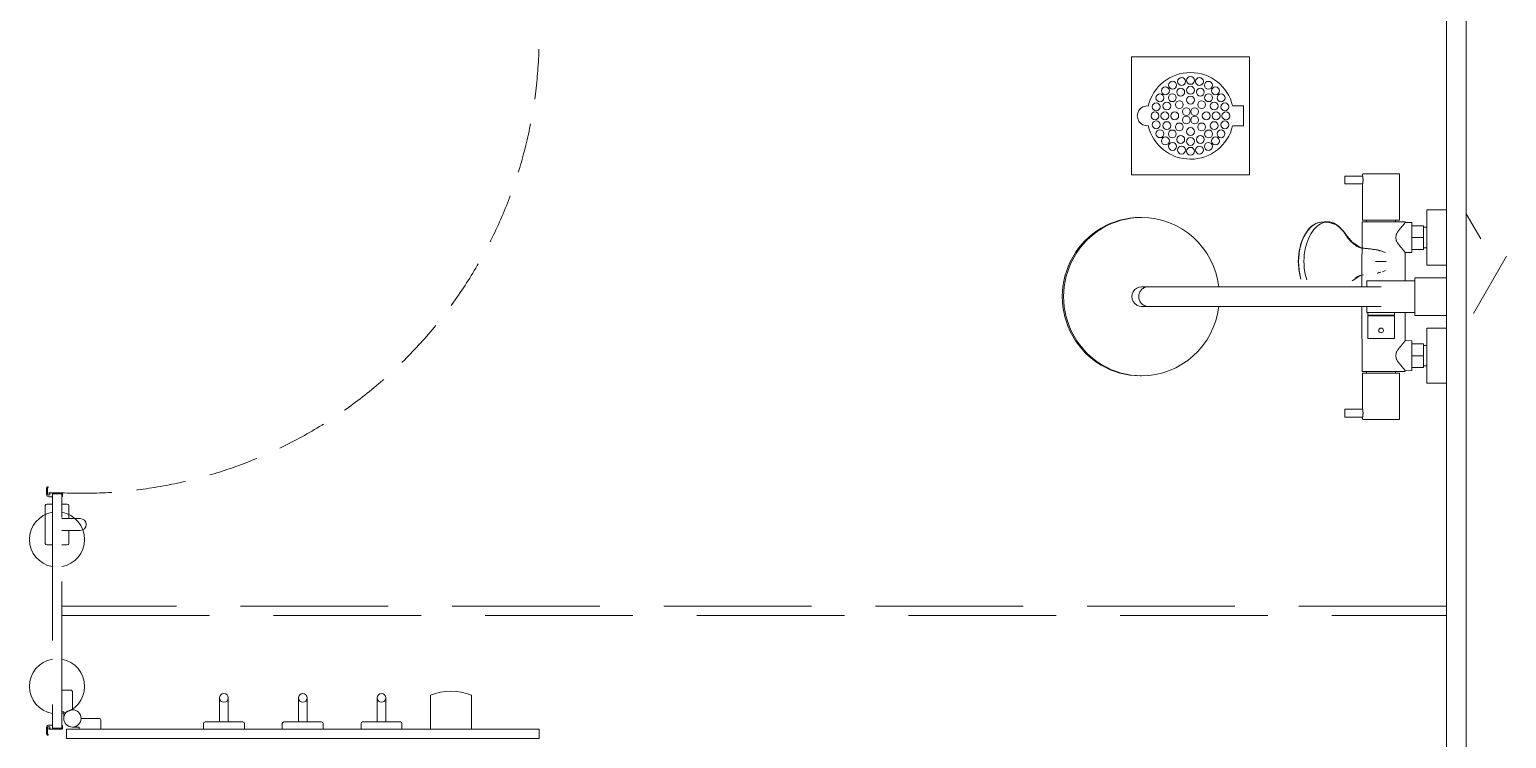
# Model space of a CAD drawing. Header units: millimetres. Extents: x -1834842 to 700335, y -490313101 to 518363.
# Drawn here: x -1238546 to -1236671, y 322604 to 323504 of the extents above; entities that cross this region are included whole.
import ezdxf

# ---------------------------------------------------------------- set-up
doc = ezdxf.new("R2010")
doc.units = ezdxf.units.MM
doc.header["$LTSCALE"] = 0.5
doc.linetypes.add('DASHED', pattern=[19.05, 12.7, -6.35])
doc.linetypes.add('IDA - Hidden 065', pattern=[537.5, 375, -162.5])
doc.layers.get('0').update_dxf_attribs({"color": 8})
for name, color, linetype, lineweight in [('0-1', 8, 'Continuous', 5), ('A-_WALL----_H-1', 7, 'Continuous', 9), ('A_--------_E-', 7, 'Continuous', 9)]:
    doc.layers.add(name, color=color, linetype=linetype, lineweight=lineweight)
doc.layers.add('0-LOWER ROOF', color=7, linetype='Continuous')
for name, color, linetype, lineweight, true_color in [('A-_DETA----_E-2', 6, 'IDA - Hidden 065', 9, 0xff00ff), ('A-_WALL----_E', 6, 'Continuous', 9, 0xff00ff), ('A-_WALLPRTN_E-1', 6, 'Continuous', 18, 0xff00ff), ('M-_SANIFIXR_E', 6, 'Continuous', 9, 0xff00ff)]:
    doc.layers.add(name, color=color, linetype=linetype, lineweight=lineweight, true_color=true_color)

# ---------------------------------------------------------------- blocks, each defined once
blk = doc.blocks.new('1599_DB_A_BLK3_1STGD_R21_rvt-2-BLK 2 LOWER ROOF PLAN')
at = {"color": 8}
for p, q in [((-164756.4, -28220.2), (-164763.4, -28220.2)), ((-164744.4, -28220.2), (-164737.4, -28220.2)), ((-164765.4, -28270.2), (-164765.4, -28222.2)), ((-164744.4, -28238.7), (-164720.9, -28238.7)), ((-164735.4, -28238.7), (-164735.4, -28222.2)), ((-164744.4, -28253.7), (-164720.9, -28253.7)), ((-164735.4, -28270.2), (-164735.4, -28253.7)), ((-164756.4, -28272.2), (-164763.4, -28272.2)), ((-164744.4, -28272.2), (-164737.4, -28272.2)), ((-164276.4, -28505.9), (-164276.4, -28462.9)), ((-164224.4, -28462.9), (-164224.4, -28505.9)), ((-164544, -28466.4), (-164544, -28496.9)), ((-164533, -28466.4), (-164533, -28496.9)), ((-164444, -28466.4), (-164444, -28496.9)), ((-164433, -28466.4), (-164433, -28496.9)), ((-164344, -28466.4), (-164344, -28496.9)), ((-164333, -28466.4), (-164333, -28496.9)), ((-164564.5, -28498.9), (-164564.5, -28505.9)), ((-164514.5, -28496.9), (-164562.5, -28496.9)), ((-164512.5, -28505.9), (-164512.5, -28498.9)), ((-164464.5, -28498.9), (-164464.5, -28505.9)), ((-164414.5, -28496.9), (-164462.5, -28496.9)), ((-164412.5, -28505.9), (-164412.5, -28498.9)), ((-164364.5, -28498.9), (-164364.5, -28505.9)), ((-164314.5, -28496.9), (-164362.5, -28496.9)), ((-164312.5, -28505.9), (-164312.5, -28498.9)), ((-164464.5, -28505.9), (-164412.5, -28505.9)), ((-164238, -28505.9), (-164290, -28505.9))]:
    blk.add_line(p, q, dxfattribs=at)
for points in [[(-164763.7, -28200, -0.291473), (-164762.5, -28198.2, -1), (-164762, -28199.3, 0.291473), (-164762.5, -28200), (-164762.5, -28207.8, 0.350085), (-164760.7, -28209, 1), (-164760.7, -28206.5), (-164760.7, -28206), (-164744.2, -28206, -0.414214), (-164743.7, -28206.5), (-164743.7, -28210.1, -0.327538), (-164744.4, -28211), (-164744.4, -28207.2), (-164756.4, -28207.2), (-164756.4, -28210, -0.414214), (-164757.4, -28211), (-164760.7, -28211, -0.414214), (-164763.7, -28208)], [(-164763.7, -28511.9, 0.291473), (-164762.5, -28513.7, 1), (-164762, -28512.6, -0.291473), (-164762.5, -28511.9), (-164762.5, -28504.1, -0.350085), (-164760.7, -28502.9, -1), (-164760.7, -28505.4), (-164760.7, -28505.9), (-164744.2, -28505.9, 0.414214), (-164743.7, -28505.4), (-164743.7, -28501.8, 0.327538), (-164744.4, -28500.9), (-164744.4, -28504.7), (-164756.4, -28504.7), (-164756.4, -28501.9, 0.414214), (-164757.4, -28500.9), (-164760.7, -28500.9, 0.414214), (-164763.7, -28503.9)]]:
    blk.add_lwpolyline(points, format="xyb", close=True, dxfattribs=at)
for points in [[(-164730.9, -28481.4), (-164730.9, -28458.4, 0.414214), (-164732.9, -28456.4), (-164744.4, -28456.4), (-164744.4, -28483.9), (-164742, -28483.9), (-164742, -28492.4)], [(-164719.9, -28492.4), (-164696.9, -28492.4, -0.414214), (-164694.9, -28494.4), (-164694.9, -28505.9), (-164722.4, -28505.9), (-164722.4, -28503.5), (-164730.9, -28503.5)]]:
    blk.add_lwpolyline(points, format="xyb", dxfattribs=at)
blk.add_lwpolyline([(-164738.5, -28517.9), (-164138.5, -28517.9), (-164138.5, -28505.9), (-164738.5, -28505.9)], close=True, dxfattribs=at)
for centre, radius in [((-164538.5, -28466.4), 5.5), ((-164438.5, -28466.4), 5.5), ((-164338.5, -28466.4), 5.5), ((-164730.9, -28492.4), 11)]:
    blk.add_circle(centre, radius, dxfattribs=at)
at = {"color": 8, "linetype": 'DASHED', "ltscale": 10}
blk.add_arc((-164719.2, -27625.8), 580.8, 267.4769, 0.7806, dxfattribs=at)
at = {"color": 8}
for centre, radius, start, end in [((-164763.4, -28222.2), 2, 90, 180), ((-164737.4, -28222.2), 2, 0, 90), ((-164750.4, -28265.2), 35, 99.8709, 260.1291), ((-164750.4, -28265.2), 35, 279.8709, 80.1291), ((-164720.9, -28246.2), 7.5, 270, 90), ((-164763.4, -28270.2), 2, 180, 270), ((-164737.4, -28270.2), 2, 270, 0), ((-164750.4, -28451.7), 35, 99.8709, 260.1291), ((-164750.4, -28451.7), 35, 279.8709, 80.1291), ((-164250.4, -28528), 70.1, 68.2289, 111.7711), ((-164562.5, -28498.9), 2, 90, 180), ((-164514.5, -28498.9), 2, 0, 90), ((-164462.5, -28498.9), 2, 90, 180), ((-164414.5, -28498.9), 2, 0, 90), ((-164362.5, -28498.9), 2, 90, 180), ((-164314.5, -28498.9), 2, 0, 90)]:
    blk.add_arc(centre, radius, start, end, dxfattribs=at)
at = {"layer": 'A-_DETA----_E-2', "color": 8}
for p, q in [((-164744.4, -28205.9), (-164756.4, -28205.9)), ((-164756.4, -28205.9), (-164756.4, -28505.9)), ((-164744.4, -28505.9), (-164744.4, -28205.9)), ((-162986.4, -28349.9), (-164744.4, -28349.9)), ((-164744.4, -28349.9), (-164744.4, -28361.9)), ((-162986.4, -28361.9), (-162986.4, -28349.9)), ((-164744.4, -28361.9), (-162986.4, -28361.9)), ((-164756.4, -28505.9), (-164744.4, -28505.9))]:
    blk.add_line(p, q, dxfattribs=at)
at = {"layer": 'A-_WALL----_E', "color": 8}
blk.add_line((-162961.4, -26562.4), (-162961.4, -30162.4), dxfattribs=at)
at = {"layer": 'A-_WALL----_H-1', "color": 8}
for p, q in [((-162942.9, -27883.7), (-162961.4, -27851.7)), ((-162910.2, -27905.6), (-162952.1, -27978.2))]:
    blk.add_line(p, q, dxfattribs=at)
at = {"layer": 'A-_WALLPRTN_E-1', "color": 8}
blk.add_line((-162986.4, -26562.4), (-162986.4, -30162.4), dxfattribs=at)
at = {"layer": 'A_--------_E-', "color": 8}
for p, q in [((-163373.5, -27856.4), (-163375.2, -27856.4)), ((-163087.9, -27861.9), (-163087.9, -27859.9)), ((-163050.9, -27859.9), (-163050.9, -27861.9)), ((-163030.4, -27881.9), (-163015.4, -27881.9)), ((-163015.4, -27868.9), (-163011.4, -27868.9)), ((-163011.4, -27894.9), (-163015.4, -27894.9)), ((-163095, -27929.8), (-163106.2, -27936.8)), ((-163063.8, -27923.9), (-163067.7, -27925.4)), ((-163084.4, -27980.4), (-163084.4, -27981.4)), ((-163054.4, -27981.4), (-163054.4, -27980.4)), ((-163030.4, -28031.9), (-163015.4, -28031.9)), ((-163011.4, -28018.9), (-163015.4, -28018.9)), ((-163087.9, -28051.9), (-163087.9, -28053.9)), ((-163050.9, -28053.9), (-163050.9, -28051.9)), ((-163015.4, -28044.9), (-163011.4, -28044.9)), ((-163375.2, -28057.4), (-163373.5, -28057.4))]:
    blk.add_line(p, q, dxfattribs=at)
at = {"layer": 'A_--------_E-', "color": 8, "flags": 128}
for points in [[(-163115.4, -27804), (-163115.4, -27803.9), (-163115.4, -27804), (-163115.4, -27803.9), (-163092.9, -27803.9), (-163092.9, -27800.9)], [(-163092.1, -27800.9), (-163069.4, -27800.9), (-163045.9, -27800.9), (-163045.9, -27859.9), (-163069.4, -27859.9), (-163092.9, -27859.9), (-163092.9, -27813.9), (-163115.4, -27813.9), (-163115.4, -27813.7)], [(-163115.4, -27803.9), (-163115.4, -27813.9), (-163115.4, -27813.7), (-163115.4, -27813.9)], [(-163171.3, -27934.6), (-163173.6, -27923.9), (-163174.5, -27912.4), (-163173.6, -27900.9), (-163171.3, -27890.1), (-163167.6, -27880.8), (-163163, -27873.2), (-163157.8, -27867.7), (-163152.3, -27864.2), (-163146, -27862.5), (-163145.7, -27862.4), (-163138.2, -27861.9)], [(-163166.9, -27903.7), (-163165.7, -27896.1), (-163163.8, -27889), (-163161.3, -27882.4), (-163158.3, -27876.6), (-163154.7, -27871.6), (-163150.6, -27867.6), (-163146.3, -27864.6), (-163141.7, -27862.8), (-163137.1, -27862.2), (-163126.1, -27865.6), (-163117.3, -27873.9), (-163116.2, -27875.4), (-163106.2, -27887.9), (-163095, -27895), (-163086.7, -27896), (-163080.9, -27896.6), (-163076.7, -27897.2), (-163073.6, -27897.8), (-163071.4, -27898.3), (-163069.9, -27898.8)], [(-163144.1, -27862.4), (-163142.8, -27862.3), (-163141.5, -27862.1), (-163140.2, -27862.1), (-163138.9, -27862), (-163137.6, -27861.9), (-163133.3, -27862.4), (-163129.1, -27863.8), (-163123.4, -27867.6), (-163117.3, -27873.9), (-163111.4, -27881.6), (-163110, -27883.4), (-163108.2, -27885.6), (-163106.7, -27887.2), (-163103, -27890.6), (-163102.2, -27891.2), (-163100.8, -27892.2), (-163096.9, -27894.2), (-163093.1, -27895.3), (-163083.5, -27896.3), (-163072.2, -27898.1), (-163063.8, -27900.8)], [(-163093.7, -27944.4), (-163093.4, -27861.9), (-163069.4, -27861.9)], [(-163038.9, -27861.9), (-163038.9, -27862.7), (-163030.4, -27862.9), (-163030.4, -27900.9), (-163038.9, -27901.1), (-163038.9, -27937)], [(-163171.6, -27891.2), (-163168.7, -27883.2), (-163166.6, -27878.9)], [(-163164.2, -27875.1), (-163162.1, -27872.3), (-163158.2, -27868.3)], [(-163030.4, -27896.9), (-163015.4, -27896.9), (-163015.4, -27881.9), (-163015.4, -27866.9), (-163030.4, -27866.9)], [(-163172.3, -27930.8), (-163173, -27927.7), (-163174.4, -27912.4), (-163173, -27897), (-163172.3, -27894)], [(-163163.8, -27935.7), (-163165.7, -27928.6), (-163166.9, -27921.1)], [(-163076.3, -27912.4), (-163076.1, -27912.4), (-163067.6, -27912.4), (-163062.8, -27912.4)], [(-163102.2, -27933.6), (-163099, -27931.5), (-163096.2, -27930.2), (-163091.8, -27929.2)], [(-163026.4, -27936.9), (-163087.4, -27936.9), (-163087.4, -27944.3)], [(-163069.9, -27925.9), (-163071.4, -27926.4), (-163073.6, -27927)], [(-163069.4, -27944.4), (-163069.4, -27944.4), (-163069.5, -27944.4), (-163069.7, -27944.4), (-163070, -27944.4), (-163070.4, -27944.4), (-163070.8, -27944.4), (-163071.3, -27944.4), (-163071.9, -27944.4), (-163072.6, -27944.4), (-163073.3, -27944.4), (-163074.1, -27944.4), (-163075, -27944.4), (-163076, -27944.4), (-163077, -27944.4), (-163078.1, -27944.4), (-163079.3, -27944.4), (-163080.5, -27944.4), (-163081.8, -27944.4), (-163083.1, -27944.4), (-163084.5, -27944.4), (-163086, -27944.4), (-163087.5, -27944.4), (-163089.1, -27944.4), (-163090.7, -27944.4), (-163092.4, -27944.4), (-163094.1, -27944.4), (-163095.8, -27944.4), (-163097.6, -27944.4), (-163099.4, -27944.4), (-163101.3, -27944.4), (-163103.1, -27944.4), (-163105, -27944.4), (-163107, -27944.4), (-163108.9, -27944.4), (-163110.9, -27944.4), (-163112.9, -27944.4), (-163114.8, -27944.4), (-163116.8, -27944.4), (-163118.8, -27944.4), (-163119.4, -27944.4), (-163315.4, -27944.4), (-163317.4, -27944.4), (-163319.4, -27944.4), (-163321.5, -27944.4), (-163323.5, -27944.4), (-163325.5, -27944.4), (-163327.5, -27944.4), (-163329.5, -27944.4), (-163331.4, -27944.4), (-163333.3, -27944.4), (-163335.2, -27944.4), (-163337.1, -27944.4), (-163338.9, -27944.4), (-163340.7, -27944.4), (-163342.4, -27944.4), (-163344.1, -27944.4), (-163345.8, -27944.4), (-163347.4, -27944.4), (-163349, -27944.4), (-163350.5, -27944.4), (-163351.9, -27944.4), (-163353.3, -27944.4), (-163354.6, -27944.4), (-163355.9, -27944.4), (-163357.1, -27944.4), (-163358.2, -27944.4), (-163359.3, -27944.4), (-163360.3, -27944.4), (-163361.2, -27944.4), (-163362.1, -27944.4), (-163362.9, -27944.4), (-163363.6, -27944.4), (-163364.2, -27944.4), (-163364.7, -27944.4), (-163364.8, -27944.4), (-163373.5, -27944.4)], [(-163069.4, -27969.4), (-163069.4, -27969.4), (-163069.6, -27969.4), (-163069.8, -27969.4), (-163070.1, -27969.4), (-163070.5, -27969.4), (-163070.9, -27969.4), (-163071.5, -27969.4), (-163072.1, -27969.4), (-163072.8, -27969.4), (-163073.5, -27969.4), (-163074.4, -27969.4), (-163075.3, -27969.4), (-163076.3, -27969.4), (-163077.3, -27969.4), (-163078.4, -27969.4), (-163079.6, -27969.4), (-163080.8, -27969.4), (-163082.1, -27969.4), (-163083.5, -27969.4), (-163084.9, -27969.4), (-163086.4, -27969.4), (-163087.9, -27969.4), (-163089.5, -27969.4), (-163091.1, -27969.4), (-163092.8, -27969.4), (-163094.5, -27969.4), (-163096.3, -27969.4), (-163098.1, -27969.4), (-163099.9, -27969.4), (-163101.8, -27969.4), (-163103.6, -27969.4), (-163105.6, -27969.4), (-163107.5, -27969.4), (-163109.4, -27969.4), (-163111.4, -27969.4), (-163113.4, -27969.4), (-163115.4, -27969.4), (-163117.4, -27969.4), (-163119.4, -27969.4), (-163315.4, -27969.4), (-163315.7, -27969.4), (-163317.7, -27969.4), (-163319.8, -27969.4), (-163321.8, -27969.4), (-163323.8, -27969.4), (-163325.8, -27969.4), (-163327.8, -27969.4), (-163329.8, -27969.4), (-163331.7, -27969.4), (-163333.6, -27969.4), (-163335.5, -27969.4), (-163337.4, -27969.4), (-163339.2, -27969.4), (-163341, -27969.4), (-163342.7, -27969.4), (-163344.4, -27969.4), (-163346.1, -27969.4), (-163347.7, -27969.4), (-163349.2, -27969.4), (-163350.7, -27969.4), (-163352.1, -27969.4), (-163353.5, -27969.4), (-163354.8, -27969.4), (-163356.1, -27969.4), (-163357.3, -27969.4), (-163358.4, -27969.4), (-163359.5, -27969.4), (-163360.5, -27969.4), (-163361.4, -27969.4), (-163362.2, -27969.4), (-163363, -27969.4), (-163363.7, -27969.4), (-163364.3, -27969.4), (-163364.8, -27969.4), (-163373.5, -27969.4)], [(-163093.7, -27969.4), (-163093.4, -28051.9), (-163069.4, -28051.9)], [(-163087.4, -27969.5), (-163087.4, -27976.9), (-163026.4, -27976.9)], [(-163086.4, -27976.9), (-163086.4, -27980.4), (-163069.4, -27980.4), (-163052.4, -27980.4), (-163052.4, -27976.9)], [(-163069.8, -27969.4), (-163069.6, -27969.4), (-163069.4, -27969.4), (-163069.4, -27969.4)], [(-163038.9, -28051.9), (-163038.9, -28051.1), (-163030.4, -28050.9), (-163030.4, -28012.9), (-163038.9, -28012.7), (-163038.9, -27976.7)], [(-163030.4, -28016.9), (-163015.4, -28016.9), (-163015.4, -28031.9), (-163015.4, -28046.9), (-163030.4, -28046.9)], [(-163092.1, -28112.9), (-163069.4, -28112.9), (-163045.9, -28112.9), (-163045.9, -28053.9), (-163069.4, -28053.9), (-163092.9, -28053.9), (-163092.9, -28099.9), (-163115.4, -28099.9), (-163115.4, -28100)], [(-163115.4, -28109.9), (-163115.4, -28099.9), (-163115.4, -28100), (-163115.4, -28099.9)], [(-163115.4, -28109.7), (-163115.4, -28109.9), (-163115.4, -28109.7), (-163115.4, -28109.9), (-163092.9, -28109.9), (-163092.9, -28112.9)]]:
    blk.add_lwpolyline(points, dxfattribs=at)
for points in [[(-163011.4, -27916.9), (-163011.4, -27846.9), (-162986.4, -27846.9), (-162986.4, -27916.9)], [(-163026.4, -27932.9), (-163026.4, -27980.9), (-162986.4, -27980.9), (-162986.4, -27932.9)], [(-163069.4, -28009.9), (-163052.4, -28009.9), (-163052.4, -27981.4), (-163069.4, -27981.4), (-163086.4, -27981.4), (-163086.4, -28009.9)], [(-163011.4, -27996.9), (-163011.4, -28066.9), (-162986.4, -28066.9), (-162986.4, -27996.9)]]:
    blk.add_lwpolyline(points, close=True, dxfattribs=at)
at = {"layer": 'A_--------_E-', "color": 8}
for start, end in [(90, 270), (270, 90)]:
    blk.add_arc((-163069.4, -27999.9), 3, start, end, dxfattribs=at)
for centre, major_axis, ratio, start_param, end_param in [((-163375.2, -27956.9), (0, 100.5), 0.984808, 0, 3.141593), ((-163373.5, -27956.9), (0, 100.5), 0.984808, 0, 3.141593), ((-163373.5, -27956.9), (0, 100.5), 0.984808, 4.838199, 6.283185), ((-163144.1, -27912.4), (0, 50), 0.603332, 0, 1.570796), ((-163144.1, -27912.4), (0, 50), 0.603332, 1.570796, 1.963495), ((-163373.5, -27956.9), (0, 12.5), 0.984808, 0, 3.141593), ((-163373.5, -27956.9), (0, 12.5), 0.984808, 6.132198, 6.283185), ((-163373.5, -27956.9), (0, 12.5), 0.984808, 3.141593, 3.29258), ((-163373.5, -27956.9), (0, 100.5), 0.984808, 3.141593, 4.586579)]:
    blk.add_ellipse(centre, major_axis=major_axis, ratio=ratio, start_param=start_param, end_param=end_param, dxfattribs=at)
for points, knots in [([(-163092.9, -27813.9), (-163092.9, -27813.9), (-163092.9, -27813.8), (-163092.8, -27813.6), (-163092.7, -27813.2), (-163092.7, -27812.7), (-163092.6, -27812.1), (-163092.5, -27811.4), (-163092.4, -27810.6), (-163092.3, -27809.7), (-163092.3, -27808.8), (-163092.3, -27808.1), (-163092.4, -27807.4), (-163092.4, -27806.5), (-163092.6, -27805.6), (-163092.7, -27804.9), (-163092.8, -27804.1), (-163092.9, -27803.9), (-163092.9, -27803.9)], [0, 0, 0, 0, 0.055556, 0.111111, 0.166667, 0.222222, 0.277778, 0.333333, 0.388889, 0.444444, 0.513889, 0.548611, 0.583333, 0.652778, 0.722222, 0.791667, 0.861111, 1, 1, 1, 1]), ([(-163144.5, -27862.8), (-163144.5, -27862.7), (-163144.5, -27862.6), (-163144.2, -27862.3), (-163144.1, -27862.4), (-163144.1, -27862.4)], [-1, -1, -1, -1, -0.875, -0.625, 0, 0, 0, 0]), ([(-163137.6, -27861.9), (-163137.5, -27861.9), (-163137.4, -27862), (-163137.2, -27862.2), (-163137.1, -27862.2), (-163137.1, -27862.2)], [-0.9879218, -0.9879218, -0.9879218, -0.9879218, -0.75, -0.5, 0, 0, 0, 0]), ([(-163070.6, -27898.8), (-163071, -27898.7), (-163071.9, -27898.3), (-163074.1, -27897.7), (-163077.2, -27897.2), (-163080.7, -27896.7), (-163084.2, -27896.2), (-163086.8, -27896), (-163089.1, -27895.8), (-163091.1, -27895.6), (-163093.2, -27895.4), (-163095.2, -27895.1), (-163096.9, -27894.5), (-163098.2, -27893.9), (-163099.6, -27893.1), (-163101.5, -27892), (-163104, -27890.2), (-163106.9, -27887.8), (-163109.7, -27884.9), (-163112.2, -27881.8), (-163114.4, -27878.4), (-163116.7, -27875), (-163119.1, -27872), (-163122.3, -27868.5), (-163126.5, -27865.1), (-163132, -27862.5), (-163135.7, -27861.9), (-163137.6, -27861.9)], [0, 0, 0, 0, 0.1, 0.2, 0.3, 0.4, 0.45, 0.5, 0.525, 0.55, 0.575, 0.6, 0.6125, 0.625, 0.6375, 0.65, 0.675, 0.7, 0.725, 0.75, 0.775, 0.8, 0.825, 0.85, 0.9, 0.95, 1, 1, 1, 1]), ([(-163038.9, -27861.9), (-163038.9, -27861.9), (-163041.2, -27861.9), (-163045.1, -27861.9), (-163052, -27861.9), (-163063.3, -27861.9), (-163069.4, -27861.9)], [0, 0, 0, 0, 0.01974667, 0.04180364, 0.07040511, 0.09897424, 0.09897424, 0.09897424, 0.09897424]), ([(-163038.9, -27862.7), (-163038.8, -27862.7), (-163038.9, -27862.9), (-163039.2, -27863.4), (-163039.5, -27863.8), (-163039.7, -27864.1), (-163039.9, -27864.4), (-163040.3, -27864.9), (-163040.9, -27865.6), (-163041.6, -27866.4), (-163042.1, -27866.9), (-163042.4, -27867.3), (-163042.6, -27867.6), (-163042.8, -27867.8), (-163043.1, -27868.2), (-163043.7, -27868.8), (-163044.3, -27869.6), (-163045, -27870.4), (-163045.5, -27871), (-163045.9, -27871.5), (-163046.2, -27871.9), (-163046.4, -27872.1), (-163046.5, -27872.3), (-163046.6, -27872.5), (-163046.8, -27872.7), (-163047.1, -27873.1), (-163047.5, -27873.7), (-163048, -27874.4), (-163048.7, -27875.4), (-163049.4, -27876.4), (-163049.8, -27877.3), (-163050, -27877.8), (-163050.1, -27878.3), (-163050.2, -27878.7), (-163050.3, -27879.3), (-163050.5, -27880.3), (-163050.6, -27881.9), (-163050.5, -27883.5), (-163050.3, -27884.5), (-163050.2, -27885.1), (-163050.1, -27885.5), (-163050, -27885.9), (-163049.8, -27886.5), (-163049.3, -27887.4), (-163048.7, -27888.4), (-163048, -27889.4), (-163047.5, -27890.1), (-163047, -27890.7), (-163046.8, -27891.1), (-163046.6, -27891.3), (-163046.5, -27891.5), (-163046.4, -27891.6), (-163046.2, -27891.9), (-163045.9, -27892.3), (-163045.5, -27892.8), (-163045, -27893.4), (-163044.3, -27894.2), (-163043.6, -27895), (-163043.1, -27895.6), (-163042.8, -27896), (-163042.6, -27896.2), (-163042.4, -27896.5), (-163042.1, -27896.8), (-163041.6, -27897.4), (-163040.9, -27898.2), (-163040.3, -27898.9), (-163039.9, -27899.4), (-163039.7, -27899.7), (-163039.4, -27900), (-163039.2, -27900.4), (-163038.9, -27900.9), (-163038.8, -27901.1), (-163038.9, -27901.1)], [-1, -1, -1, -1, -0.944444, -0.916667, -0.902778, -0.888889, -0.875, -0.861111, -0.833333, -0.805556, -0.791667, -0.784722, -0.777778, -0.770833, -0.763889, -0.75, -0.722222, -0.708333, -0.694444, -0.680556, -0.673611, -0.670139, -0.666667, -0.663194, -0.659722, -0.652778, -0.638889, -0.625, -0.611111, -0.583333, -0.569444, -0.5625, -0.555556, -0.548611, -0.541667, -0.527778, -0.5, -0.472222, -0.458333, -0.451389, -0.444444, -0.4375, -0.430556, -0.416667, -0.388889, -0.375, -0.361111, -0.347222, -0.340278, -0.336806, -0.333333, -0.329861, -0.326389, -0.319444, -0.305556, -0.291667, -0.277778, -0.25, -0.236111, -0.229167, -0.222222, -0.215278, -0.208333, -0.194444, -0.166667, -0.138889, -0.125, -0.111111, -0.097222, -0.083333, -0.055556, 0, 0, 0, 0]), ([(-163044.1, -27861.9), (-163043, -27861.9), (-163041, -27861.9), (-163038.9, -27861.9), (-163038.9, -27861.9)], [0.0618589, 0.0618589, 0.0618589, 0.0618589, 0.07922757, 0.09897424, 0.09897424, 0.09897424, 0.09897424]), ([(-163166.9, -27903.7), (-163167, -27905.4), (-163167.3, -27908.3), (-163167.3, -27911.2), (-163167.3, -27912.4)], [-1, -1, -1, -1, -0.4, 0, 0, 0, 0]), ([(-163167.3, -27912.4), (-163167.3, -27914.1), (-163167.2, -27917.1), (-163167, -27919.9), (-163166.9, -27921.1)], [-1, -1, -1, -1, -0.4, 0, 0, 0, 0]), ([(-163072.3, -28000.4), (-163072.4, -28000.2), (-163072.4, -27999.9), (-163072.4, -27999.5), (-163072.3, -27999.4), (-163072.3, -27999.4)], [0.4444444, 0.4444444, 0.4444444, 0.4444444, 0.5138889, 0.5486111, 0.5555556, 0.5555556, 0.5555556, 0.5555556]), ([(-163038.9, -28051.1), (-163038.8, -28051.1), (-163038.9, -28050.9), (-163039.2, -28050.4), (-163039.5, -28050), (-163039.7, -28049.7), (-163039.9, -28049.3), (-163040.3, -28048.8), (-163040.9, -28048.1), (-163041.6, -28047.4), (-163042.1, -28046.8), (-163042.4, -28046.5), (-163042.6, -28046.2), (-163042.8, -28045.9), (-163043.1, -28045.6), (-163043.7, -28044.9), (-163044.3, -28044.2), (-163045, -28043.4), (-163045.5, -28042.8), (-163045.9, -28042.2), (-163046.2, -28041.8), (-163046.4, -28041.6), (-163046.5, -28041.4), (-163046.6, -28041.3), (-163046.8, -28041.1), (-163047.1, -28040.7), (-163047.5, -28040.1), (-163048, -28039.4), (-163048.7, -28038.4), (-163049.4, -28037.4), (-163049.8, -28036.4), (-163050, -28035.9), (-163050.1, -28035.5), (-163050.2, -28035.1), (-163050.3, -28034.5), (-163050.5, -28033.4), (-163050.6, -28031.9), (-163050.5, -28030.3), (-163050.3, -28029.2), (-163050.2, -28028.7), (-163050.1, -28028.2), (-163050, -28027.8), (-163049.8, -28027.3), (-163049.3, -28026.3), (-163048.7, -28025.3), (-163048, -28024.4), (-163047.5, -28023.6), (-163047, -28023.1), (-163046.8, -28022.7), (-163046.6, -28022.4), (-163046.5, -28022.3), (-163046.4, -28022.1), (-163046.2, -28021.9), (-163045.9, -28021.5), (-163045.5, -28021), (-163045, -28020.3), (-163044.3, -28019.6), (-163043.6, -28018.8), (-163043.1, -28018.2), (-163042.8, -28017.8), (-163042.6, -28017.5), (-163042.4, -28017.3), (-163042.1, -28016.9), (-163041.6, -28016.3), (-163040.9, -28015.6), (-163040.3, -28014.9), (-163039.9, -28014.4), (-163039.7, -28014), (-163039.4, -28013.7), (-163039.2, -28013.4), (-163038.9, -28012.9), (-163038.8, -28012.7), (-163038.9, -28012.7)], [-1, -1, -1, -1, -0.944444, -0.916667, -0.902778, -0.888889, -0.875, -0.861111, -0.833333, -0.805556, -0.791667, -0.784722, -0.777778, -0.770833, -0.763889, -0.75, -0.722222, -0.708333, -0.694444, -0.680556, -0.673611, -0.670139, -0.666667, -0.663194, -0.659722, -0.652778, -0.638889, -0.625, -0.611111, -0.583333, -0.569444, -0.5625, -0.555556, -0.548611, -0.541667, -0.527778, -0.5, -0.472222, -0.458333, -0.451389, -0.444444, -0.4375, -0.430556, -0.416667, -0.388889, -0.375, -0.361111, -0.347222, -0.340278, -0.336806, -0.333333, -0.329861, -0.326389, -0.319444, -0.305556, -0.291667, -0.277778, -0.25, -0.236111, -0.229167, -0.222222, -0.215278, -0.208333, -0.194444, -0.166667, -0.138889, -0.125, -0.111111, -0.097222, -0.083333, -0.055556, 0, 0, 0, 0]), ([(-163038.9, -28051.9), (-163038.9, -28051.9), (-163041.2, -28051.9), (-163045.1, -28051.9), (-163052, -28051.9), (-163063.3, -28051.9), (-163069.4, -28051.9)], [0, 0, 0, 0, 0.01974667, 0.04180364, 0.07040511, 0.09897424, 0.09897424, 0.09897424, 0.09897424]), ([(-163044.1, -28051.9), (-163043, -28051.9), (-163041, -28051.9), (-163038.9, -28051.9), (-163038.9, -28051.9)], [0.0618589, 0.0618589, 0.0618589, 0.0618589, 0.07922757, 0.09897424, 0.09897424, 0.09897424, 0.09897424]), ([(-163092.9, -28099.9), (-163092.9, -28099.9), (-163092.9, -28099.9), (-163092.8, -28100.1), (-163092.7, -28100.5), (-163092.7, -28101), (-163092.6, -28101.6), (-163092.5, -28102.4), (-163092.4, -28103.2), (-163092.3, -28104.1), (-163092.3, -28104.9), (-163092.3, -28105.6), (-163092.4, -28106.3), (-163092.4, -28107.2), (-163092.6, -28108.1), (-163092.7, -28108.9), (-163092.8, -28109.6), (-163092.9, -28109.9), (-163092.9, -28109.9)], [0, 0, 0, 0, 0.055556, 0.111111, 0.166667, 0.222222, 0.277778, 0.333333, 0.388889, 0.444444, 0.513889, 0.548611, 0.583333, 0.652778, 0.722222, 0.791667, 0.861111, 1, 1, 1, 1])]:
    blk.add_open_spline(points, degree=3, knots=knots, dxfattribs=at)
for points in [[(-163039, -27861.9), (-163038.9, -27861.9), (-163038.9, -27861.9), (-163038.9, -27861.9)], [(-163038.9, -27861.9), (-163038.9, -27861.9), (-163038.9, -27861.9), (-163039, -27861.9)], [(-163174.3, -27912.4), (-163174.3, -27912.4), (-163174.3, -27912.4), (-163174.4, -27912.4)], [(-163174.3, -27912.4), (-163174.3, -27912.4), (-163174.3, -27912.4), (-163174.4, -27912.4)], [(-163174.3, -27912.4), (-163174.3, -27912.4), (-163174.3, -27912.4), (-163174.3, -27912.4)], [(-163174.3, -27912.4), (-163174.3, -27912.4), (-163174.3, -27912.4), (-163174.3, -27912.4)], [(-163074.3, -27927), (-163073.4, -27926.8), (-163071.9, -27926.4), (-163071, -27926.1), (-163070.6, -27925.9)], [(-163364.8, -27944.4), (-163366.4, -27944.4), (-163369.6, -27945), (-163373.7, -27947.8), (-163376.4, -27952), (-163377.4, -27956.9), (-163376.4, -27961.8), (-163373.7, -27965.9), (-163369.6, -27968.7), (-163366.4, -27969.4), (-163364.8, -27969.4)], [(-163363.1, -27944.5), (-163363.7, -27944.4), (-163364.3, -27944.4), (-163364.8, -27944.4)], [(-163364.8, -27969.4), (-163364.3, -27969.4), (-163363.7, -27969.3), (-163363.1, -27969.3)], [(-163070.4, -27997.1), (-163070.1, -27996.9), (-163069.7, -27996.9), (-163069.4, -27996.9)], [(-163069.4, -27996.9), (-163069.2, -27996.9), (-163068.8, -27996.9), (-163068.5, -27997), (-163068.3, -27997.1)], [(-163039, -28051.9), (-163038.9, -28051.9), (-163038.9, -28051.9), (-163038.9, -28051.9)], [(-163038.9, -28051.9), (-163038.9, -28051.9), (-163038.9, -28051.9), (-163039, -28051.9)]]:
    blk.add_open_spline(points, degree=3, dxfattribs=at)
at = {"layer": 'M-_SANIFIXR_E', "color": 8}
for p, q in [((-163386.4, -27802.4), (-163386.4, -27652.4)), ((-163386.4, -27652.4), (-163236.4, -27652.4)), ((-163236.4, -27652.4), (-163236.4, -27802.4)), ((-163257.8, -27714.9), (-163243.9, -27714.9)), ((-163243.9, -27714.9), (-163243.9, -27739.9)), ((-163243.9, -27739.9), (-163257.8, -27739.9)), ((-163236.4, -27802.4), (-163386.4, -27802.4))]:
    blk.add_line(p, q, dxfattribs=at)
for centre in [(-163311.4, -27682.4), (-163343.2, -27695.6), (-163334.1, -27688.5), (-163323.8, -27697.3), (-163322.7, -27683.8), (-163311.4, -27694.9), (-163300, -27683.8), (-163298.9, -27697.3), (-163288.6, -27688.6), (-163279.6, -27695.6), (-163354.9, -27716), (-163350.2, -27704.6), (-163341.4, -27714.9), (-163334.4, -27704.4), (-163325.5, -27713.2), (-163311.4, -27707.4), (-163297.2, -27713.2), (-163288.4, -27704.4), (-163281.3, -27714.9), (-163272.5, -27704.6), (-163267.8, -27716), (-163356.4, -27727.4), (-163354.9, -27738.7), (-163343.9, -27727.4), (-163331.4, -27727.4), (-163316.7, -27722.1), (-163316.7, -27732.7), (-163306.1, -27722.1), (-163306.1, -27732.7), (-163291.4, -27727.4), (-163278.9, -27727.4), (-163267.8, -27738.8), (-163266.4, -27727.4), (-163350.2, -27750.1), (-163341.4, -27739.8), (-163334.4, -27750.4), (-163325.5, -27741.5), (-163323.8, -27757.4), (-163311.4, -27747.4), (-163298.9, -27757.4), (-163297.2, -27741.5), (-163288.4, -27750.4), (-163281.3, -27739.8), (-163272.6, -27750.2), (-163343.2, -27759.2), (-163334.2, -27766.2), (-163322.8, -27770.9), (-163311.4, -27759.9), (-163311.4, -27772.4), (-163300, -27770.9), (-163288.6, -27766.2), (-163279.6, -27759.2)]:
    blk.add_circle(centre, 5, dxfattribs=at)
for centre, radius, start, end in [((-163311.4, -27727.4), 55, 13.1366, 166.95), ((-163366.4, -27727.4), 12.5, 83.475, 276.525), ((-163311.4, -27727.4), 55, 193.05, 346.8634)]:
    blk.add_arc(centre, radius, start, end, dxfattribs=at)
blk = doc.blocks.new('BLK2-LOWER ROOF')
at = {"layer": '0-1'}
blk.add_blockref('1599_DB_A_BLK3_1STGD_R21_rvt-2-BLK 2 LOWER ROOF PLAN', (89296.6, 0), dxfattribs=at)

msp = doc.modelspace()

# ---------------------------------------------------------------- block references
at = {"layer": '0-LOWER ROOF', "color": 6}
msp.add_blockref('BLK2-LOWER ROOF', (-1163057.1, 351121.7), dxfattribs=at)

doc.saveas('drawing.dxf')
